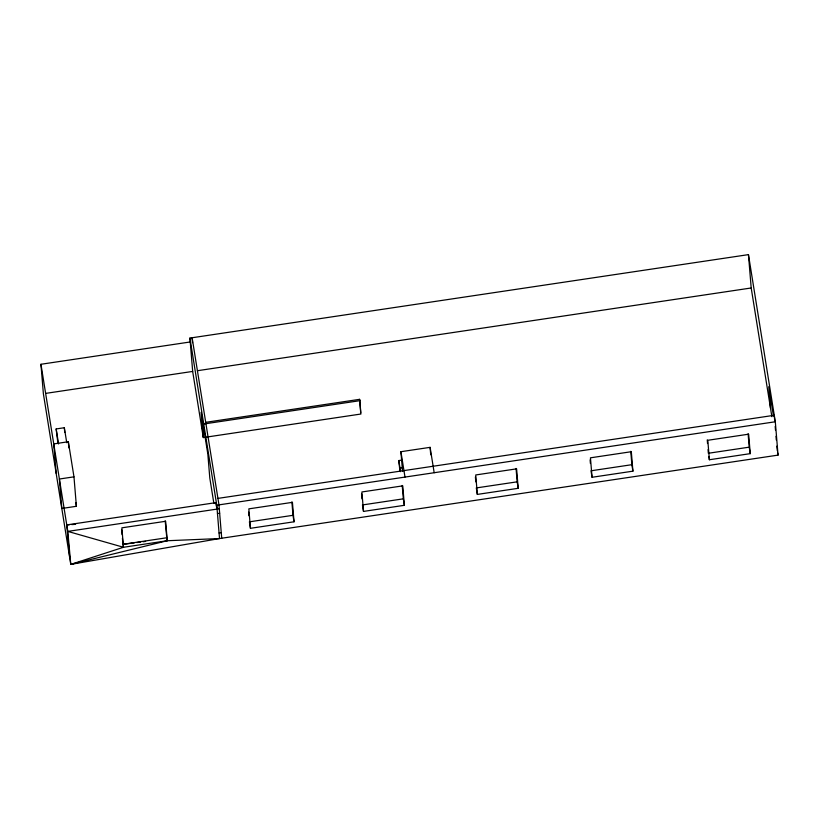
<?xml version="1.0" encoding="UTF-8"?>
<svg xmlns="http://www.w3.org/2000/svg" width="819" height="819" viewBox="0 0 819 819"><rect width="100%" height="100%" fill="white"/><g stroke="black" fill="none" stroke-linecap="round" stroke-linejoin="round"><path stroke-width="1.23" d="M190.254 341.963L40.95 364.271L43.376 393.734L70.782 564.373L123.474 547.276L167.26 540.735L219.523 538.554L778.05 455.118L775.306 421.765L748.453 254.627L189.926 338.073L192.67 371.427L203.296 437.571L360.923 414.025L359.817 400.686L359.602 399.334L205.436 422.369M219.287 508.763L67.803 531.398L70.782 564.373L167.26 540.735L165.653 521.283L121.877 527.825L123.474 547.276L67.803 531.398L40.95 364.271M213.616 503.194L216.062 502.61L217.096 509.09M70.782 564.373L219.523 538.554L216.779 505.2L189.926 338.073M45.905 393.355L192.67 371.427M197.389 370.72L751.197 287.981L748.453 254.627M57.954 443.57L56.163 428.951L64.332 427.733L66.748 442.731M73.976 476.842L59.388 479.023L61.804 508.476L76.402 506.296L73.976 476.842L68.346 441.738L53.747 443.918L56.173 473.382M203.296 437.571L202.201 424.232L359.817 400.686M402.549 471.468L400.921 451.699L430.108 447.348L434.183 472.727M399.979 471.447L398.792 460.554L401.238 460.186M400.296 471.672L400 468.11L402.457 467.751M217.926 498.392L774.262 415.284L774.774 421.457M69.748 557.893L66.759 524.918L216.062 502.61L216.359 506.296M216.779 505.2L775.306 421.765M217.465 513.544L219.656 513.216M291.892 501.945L292.987 515.315L249.406 521.826L250.44 528.306L294.031 521.795L292.434 502.344L248.843 508.855L250.44 528.306M402.221 485.462L403.327 498.832L362.459 504.944L363.503 511.414L404.361 505.313L402.764 485.862L361.896 491.963L363.503 511.414M516.062 468.448L517.158 481.828L476.3 487.929L477.334 494.41L518.202 488.308L516.605 468.847L475.737 474.959L477.334 494.41M630.773 451.31L631.869 464.69L591.011 470.792L592.045 477.272L632.913 471.171L631.316 451.709L590.448 457.821L592.045 477.272M748.105 433.783L749.211 447.164L708.343 453.265L708.046 449.621M165.182 520.843L166.779 537.766L122.993 544.307L123.474 547.276M219.062 532.995L221.253 532.667M709.387 459.746L750.255 453.644L748.648 434.183L707.79 440.284L709.387 459.746L708.865 456.5M134.306 542.864L122.993 544.307L122.43 538.267M136.814 542.536L140.581 542.055M143.1 541.738L145.608 541.41M66.759 524.918L69.277 524.754M71.785 524.59L75.563 524.334M773.453 416.011L768.744 386.691L770.505 408.149M751.197 287.981L771.877 416.697M777.354 450.798L776.801 446.16M777.702 452.958L778.05 455.118M749.211 447.164L750.255 453.644M631.869 464.69L632.913 471.171M517.158 481.828L518.202 488.308M400.921 451.699L404.995 477.088M398.792 460.554L400 468.11M403.327 498.832L404.361 505.313M292.987 515.315L294.031 521.795M201.986 422.88L202.201 424.232M213.841 503.194L209.807 478.071L207.842 454.176L201.116 412.326L203.081 436.22M166.779 537.766L167.26 540.735M75.798 502.538L76.402 506.296M56.163 428.951L58.579 443.949M121.632 529.801L122.082 534.643M775.183 426.402L775.491 430.108M775.992 436.281L776.299 439.987M707.247 439.885L707.544 443.54M590.11 459.848L590.407 463.503M475.399 476.986L475.798 481.848M430.108 447.348L430.722 454.75M359.602 399.334L360.698 412.674M361.558 493.99L361.957 498.863M248.607 512.1L248.904 515.745M221.714 538.226L218.97 504.873L192.117 337.745L192.526 342.69M68.346 441.738L68.847 447.88M64.332 427.733L64.732 432.473"/></g></svg>
